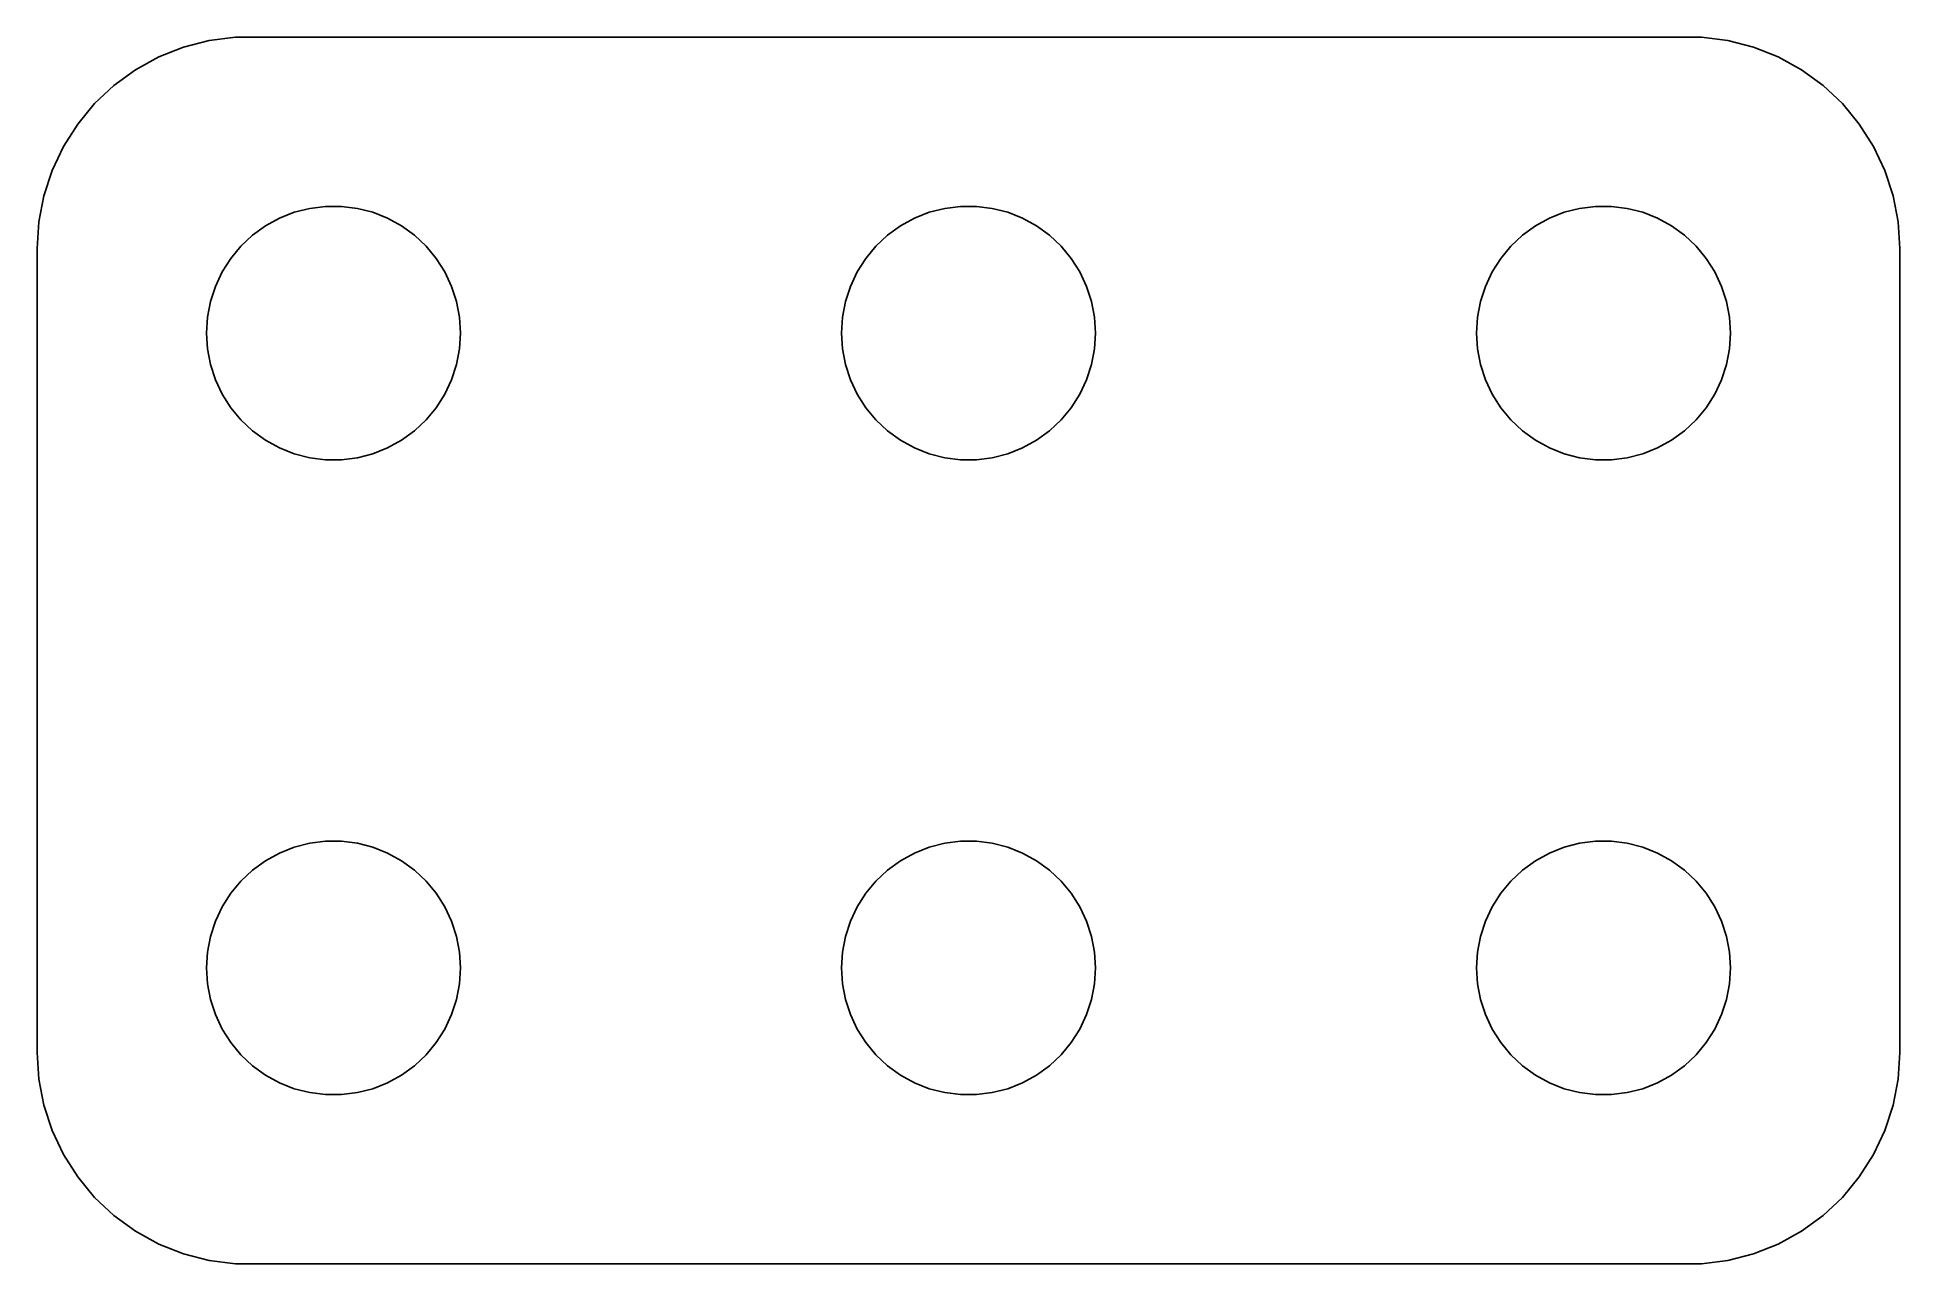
# Model space of a CAD drawing. Header units: metres. Extents: x -11 to 11, y -7.2 to 7.2.
import ezdxf

# ---------------------------------------------------------------- set-up
doc = ezdxf.new("R2010")
doc.units = ezdxf.units.M

msp = doc.modelspace()

# ---------------------------------------------------------------- linework, layer by layer
for p, q in [((-9.27254, 7.12764), (-9.56444, 7.01205)), ((-8.96844, 7.2057), (-9.27254, 7.12764)), ((-8.65697, 7.24506), (-8.96844, 7.2057)), ((8.65697, 7.24506), (-8.65697, 7.24506)), ((8.96844, 7.2057), (8.65697, 7.24506)), ((9.27254, 7.12764), (8.96844, 7.2057)), ((9.56444, 7.01205), (9.27254, 7.12764)), ((-9.83955, 6.86081), (-10.0936, 6.67627)), ((-9.56444, 7.01205), (-9.83955, 6.86081)), ((9.83955, 6.86081), (9.56444, 7.01205)), ((10.0936, 6.67627), (9.83955, 6.86081)), ((-10.0936, 6.67627), (-10.3224, 6.46136)), ((10.3224, 6.46136), (10.0936, 6.67627)), ((-10.3224, 6.46136), (-10.5225, 6.21945)), ((10.5225, 6.21945), (10.3224, 6.46136)), ((-10.5225, 6.21945), (-10.6908, 5.95438)), ((10.6908, 5.95438), (10.5225, 6.21945)), ((-10.6908, 5.95438), (-10.8244, 5.6703)), ((10.8244, 5.6703), (10.6908, 5.95438)), ((-10.8244, 5.6703), (-10.9214, 5.37172)), ((10.9214, 5.37172), (10.8244, 5.6703)), ((-10.9214, 5.37172), (-10.9803, 5.06332)), ((10.9803, 5.06332), (10.9214, 5.37172)), ((-10.9803, 5.06332), (-11, 4.75)), ((-8.30373, 5.01648), (-8.13866, 5.10724)), ((-8.13866, 5.10724), (-7.96352, 5.17657)), ((-7.96352, 5.17657), (-7.78107, 5.22342)), ((-7.78107, 5.22342), (-7.59418, 5.24704)), ((-7.59418, 5.24704), (-7.40581, 5.24704)), ((-7.40581, 5.24704), (-7.21892, 5.22342)), ((-7.21892, 5.22342), (-7.03647, 5.17657)), ((-7.03647, 5.17657), (-6.86133, 5.10724)), ((-6.86133, 5.10724), (-6.69626, 5.01648)), ((-0.803726, 5.01648), (-0.638657, 5.10724)), ((-0.638657, 5.10724), (-0.463516, 5.17657)), ((-0.463516, 5.17657), (-0.281067, 5.22342)), ((-0.281067, 5.22342), (-0.094177, 5.24704)), ((-0.094177, 5.24704), (0.094177, 5.24704)), ((0.094177, 5.24704), (0.281067, 5.22342)), ((0.281067, 5.22342), (0.463516, 5.17657)), ((0.463516, 5.17657), (0.638657, 5.10724)), ((0.638657, 5.10724), (0.803726, 5.01648)), ((6.69626, 5.01648), (6.86133, 5.10724)), ((6.86133, 5.10724), (7.03647, 5.17657)), ((7.03647, 5.17657), (7.21892, 5.22342)), ((7.21892, 5.22342), (7.40581, 5.24704)), ((7.40581, 5.24704), (7.59418, 5.24704)), ((7.59418, 5.24704), (7.78107, 5.22342)), ((7.78107, 5.22342), (7.96352, 5.17657)), ((7.96352, 5.17657), (8.13866, 5.10724)), ((8.13866, 5.10724), (8.30373, 5.01648)), ((11, 4.75), (10.9803, 5.06332)), ((-8.59344, 4.77681), (-8.45613, 4.90576)), ((-8.45613, 4.90576), (-8.30373, 5.01648)), ((-6.69626, 5.01648), (-6.54385, 4.90576)), ((-6.54385, 4.90576), (-6.40654, 4.77681)), ((-1.09344, 4.77681), (-0.956131, 4.90576)), ((-0.956131, 4.90576), (-0.803726, 5.01648)), ((0.803726, 5.01648), (0.956131, 4.90576)), ((0.956131, 4.90576), (1.09344, 4.77681)), ((6.40654, 4.77681), (6.54385, 4.90576)), ((6.54385, 4.90576), (6.69626, 5.01648)), ((8.30373, 5.01648), (8.45613, 4.90576)), ((8.45613, 4.90576), (8.59344, 4.77681)), ((-11, 4.75), (-11, -4.75)), ((-8.81445, 4.47263), (-8.71352, 4.63167)), ((-8.71352, 4.63167), (-8.59344, 4.77681)), ((-6.40654, 4.77681), (-6.28647, 4.63167)), ((-6.28647, 4.63167), (-6.18553, 4.47263)), ((-1.31445, 4.47263), (-1.21352, 4.63167)), ((-1.21352, 4.63167), (-1.09344, 4.77681)), ((1.09344, 4.77681), (1.21352, 4.63167)), ((1.21352, 4.63167), (1.31445, 4.47263)), ((6.18553, 4.47263), (6.28647, 4.63167)), ((6.28647, 4.63167), (6.40654, 4.77681)), ((8.59344, 4.77681), (8.71352, 4.63167)), ((8.71352, 4.63167), (8.81445, 4.47263)), ((11, -4.75), (11, 4.75)), ((-8.89465, 4.30219), (-8.81445, 4.47263)), ((-6.18553, 4.47263), (-6.10533, 4.30219)), ((-1.39465, 4.30219), (-1.31445, 4.47263)), ((1.31445, 4.47263), (1.39465, 4.30219)), ((6.10533, 4.30219), (6.18553, 4.47263)), ((8.81445, 4.47263), (8.89465, 4.30219)), ((-8.95287, 4.12303), (-8.89465, 4.30219)), ((-6.10533, 4.30219), (-6.04712, 4.12303)), ((-1.45287, 4.12303), (-1.39465, 4.30219)), ((1.39465, 4.30219), (1.45287, 4.12303)), ((6.04712, 4.12303), (6.10533, 4.30219)), ((8.89465, 4.30219), (8.95287, 4.12303)), ((-8.98816, 3.93799), (-8.95287, 4.12303)), ((-6.04712, 4.12303), (-6.01183, 3.93799)), ((-1.48816, 3.93799), (-1.45287, 4.12303)), ((1.45287, 4.12303), (1.48816, 3.93799)), ((6.01183, 3.93799), (6.04712, 4.12303)), ((8.95287, 4.12303), (8.98816, 3.93799)), ((-9, 3.75), (-8.98816, 3.93799)), ((-8.98816, 3.562), (-9, 3.75)), ((-6.01183, 3.93799), (-6, 3.75)), ((-6, 3.75), (-6.01183, 3.562)), ((-1.5, 3.75), (-1.48816, 3.93799)), ((-1.48816, 3.562), (-1.5, 3.75)), ((1.48816, 3.93799), (1.5, 3.75)), ((1.5, 3.75), (1.48816, 3.562)), ((6, 3.75), (6.01183, 3.93799)), ((6.01183, 3.562), (6, 3.75)), ((8.98816, 3.93799), (9, 3.75)), ((9, 3.75), (8.98816, 3.562)), ((-8.95287, 3.37695), (-8.98816, 3.562)), ((-6.01183, 3.562), (-6.04712, 3.37695)), ((-1.45287, 3.37695), (-1.48816, 3.562)), ((1.48816, 3.562), (1.45287, 3.37695)), ((6.04712, 3.37695), (6.01183, 3.562)), ((8.98816, 3.562), (8.95287, 3.37695)), ((-8.89465, 3.1978), (-8.95287, 3.37695)), ((-6.04712, 3.37695), (-6.10533, 3.1978)), ((-1.39465, 3.1978), (-1.45287, 3.37695)), ((1.45287, 3.37695), (1.39465, 3.1978)), ((6.10533, 3.1978), (6.04712, 3.37695)), ((8.95287, 3.37695), (8.89465, 3.1978)), ((-8.81445, 3.02736), (-8.89465, 3.1978)), ((-6.10533, 3.1978), (-6.18553, 3.02736)), ((-1.31445, 3.02736), (-1.39465, 3.1978)), ((1.39465, 3.1978), (1.31445, 3.02736)), ((6.18553, 3.02736), (6.10533, 3.1978)), ((8.89465, 3.1978), (8.81445, 3.02736)), ((-8.71352, 2.86832), (-8.81445, 3.02736)), ((-8.59344, 2.72318), (-8.71352, 2.86832)), ((-6.28647, 2.86832), (-6.40654, 2.72318)), ((-6.18553, 3.02736), (-6.28647, 2.86832)), ((-1.21352, 2.86832), (-1.31445, 3.02736)), ((-1.09344, 2.72318), (-1.21352, 2.86832)), ((1.21352, 2.86832), (1.09344, 2.72318)), ((1.31445, 3.02736), (1.21352, 2.86832)), ((6.28647, 2.86832), (6.18553, 3.02736)), ((6.40654, 2.72318), (6.28647, 2.86832)), ((8.71352, 2.86832), (8.59344, 2.72318)), ((8.81445, 3.02736), (8.71352, 2.86832)), ((-8.45613, 2.59422), (-8.59344, 2.72318)), ((-6.40654, 2.72318), (-6.54385, 2.59422)), ((-0.956131, 2.59422), (-1.09344, 2.72318)), ((1.09344, 2.72318), (0.956131, 2.59422)), ((6.54385, 2.59422), (6.40654, 2.72318)), ((8.59344, 2.72318), (8.45613, 2.59422)), ((-8.30373, 2.48351), (-8.45613, 2.59422)), ((-8.13866, 2.39275), (-8.30373, 2.48351)), ((-6.69626, 2.48351), (-6.86133, 2.39275)), ((-6.54385, 2.59422), (-6.69626, 2.48351)), ((-0.803726, 2.48351), (-0.956131, 2.59422)), ((-0.638657, 2.39275), (-0.803726, 2.48351)), ((0.803726, 2.48351), (0.638657, 2.39275)), ((0.956131, 2.59422), (0.803726, 2.48351)), ((6.69626, 2.48351), (6.54385, 2.59422)), ((6.86133, 2.39275), (6.69626, 2.48351)), ((8.30373, 2.48351), (8.13866, 2.39275)), ((8.45613, 2.59422), (8.30373, 2.48351)), ((-7.96352, 2.32341), (-8.13866, 2.39275)), ((-7.78107, 2.27657), (-7.96352, 2.32341)), ((-7.59418, 2.25294), (-7.78107, 2.27657)), ((-7.40581, 2.25294), (-7.59418, 2.25294)), ((-7.21892, 2.27657), (-7.40581, 2.25294)), ((-7.03647, 2.32341), (-7.21892, 2.27657)), ((-6.86133, 2.39275), (-7.03647, 2.32341)), ((-0.463516, 2.32341), (-0.638657, 2.39275)), ((-0.281067, 2.27657), (-0.463516, 2.32341)), ((-0.094177, 2.25294), (-0.281067, 2.27657)), ((0.094177, 2.25294), (-0.094177, 2.25294)), ((0.281067, 2.27657), (0.094177, 2.25294)), ((0.463516, 2.32341), (0.281067, 2.27657)), ((0.638657, 2.39275), (0.463516, 2.32341)), ((7.03647, 2.32341), (6.86133, 2.39275)), ((7.21892, 2.27657), (7.03647, 2.32341)), ((7.40581, 2.25294), (7.21892, 2.27657)), ((7.59418, 2.25294), (7.40581, 2.25294)), ((7.78107, 2.27657), (7.59418, 2.25294)), ((7.96352, 2.32341), (7.78107, 2.27657)), ((8.13866, 2.39275), (7.96352, 2.32341)), ((-8.30373, -2.48351), (-8.13866, -2.39275)), ((-8.13866, -2.39275), (-7.96352, -2.32341)), ((-7.96352, -2.32341), (-7.78107, -2.27657)), ((-7.78107, -2.27657), (-7.59418, -2.25294)), ((-7.59418, -2.25294), (-7.40581, -2.25294)), ((-7.40581, -2.25294), (-7.21892, -2.27657)), ((-7.21892, -2.27657), (-7.03647, -2.32341)), ((-7.03647, -2.32341), (-6.86133, -2.39275)), ((-6.86133, -2.39275), (-6.69626, -2.48351)), ((-0.803726, -2.48351), (-0.638657, -2.39275)), ((-0.638657, -2.39275), (-0.463516, -2.32341)), ((-0.463516, -2.32341), (-0.281067, -2.27657)), ((-0.281067, -2.27657), (-0.094177, -2.25294)), ((-0.094177, -2.25294), (0.094177, -2.25294)), ((0.094177, -2.25294), (0.281067, -2.27657)), ((0.281067, -2.27657), (0.463516, -2.32341)), ((0.463516, -2.32341), (0.638657, -2.39275)), ((0.638657, -2.39275), (0.803726, -2.48351)), ((6.69626, -2.48351), (6.86133, -2.39275)), ((6.86133, -2.39275), (7.03647, -2.32341)), ((7.03647, -2.32341), (7.21892, -2.27657)), ((7.21892, -2.27657), (7.40581, -2.25294)), ((7.40581, -2.25294), (7.59418, -2.25294)), ((7.59418, -2.25294), (7.78107, -2.27657)), ((7.78107, -2.27657), (7.96352, -2.32341)), ((7.96352, -2.32341), (8.13866, -2.39275)), ((8.13866, -2.39275), (8.30373, -2.48351)), ((-8.59344, -2.72318), (-8.45613, -2.59422)), ((-8.45613, -2.59422), (-8.30373, -2.48351)), ((-6.69626, -2.48351), (-6.54385, -2.59422)), ((-6.54385, -2.59422), (-6.40654, -2.72318)), ((-1.09344, -2.72318), (-0.956131, -2.59422)), ((-0.956131, -2.59422), (-0.803726, -2.48351)), ((0.803726, -2.48351), (0.956131, -2.59422)), ((0.956131, -2.59422), (1.09344, -2.72318)), ((6.40654, -2.72318), (6.54385, -2.59422)), ((6.54385, -2.59422), (6.69626, -2.48351)), ((8.30373, -2.48351), (8.45613, -2.59422)), ((8.45613, -2.59422), (8.59344, -2.72318)), ((-8.71352, -2.86832), (-8.59344, -2.72318)), ((-6.40654, -2.72318), (-6.28647, -2.86832)), ((-1.21352, -2.86832), (-1.09344, -2.72318)), ((1.09344, -2.72318), (1.21352, -2.86832)), ((6.28647, -2.86832), (6.40654, -2.72318)), ((8.59344, -2.72318), (8.71352, -2.86832)), ((-8.89465, -3.1978), (-8.81445, -3.02736)), ((-8.81445, -3.02736), (-8.71352, -2.86832)), ((-6.28647, -2.86832), (-6.18553, -3.02736)), ((-6.18553, -3.02736), (-6.10533, -3.1978)), ((-1.39465, -3.1978), (-1.31445, -3.02736)), ((-1.31445, -3.02736), (-1.21352, -2.86832)), ((1.21352, -2.86832), (1.31445, -3.02736)), ((1.31445, -3.02736), (1.39465, -3.1978)), ((6.10533, -3.1978), (6.18553, -3.02736)), ((6.18553, -3.02736), (6.28647, -2.86832)), ((8.71352, -2.86832), (8.81445, -3.02736)), ((8.81445, -3.02736), (8.89465, -3.1978)), ((-8.95287, -3.37695), (-8.89465, -3.1978)), ((-6.10533, -3.1978), (-6.04712, -3.37695)), ((-1.45287, -3.37695), (-1.39465, -3.1978)), ((1.39465, -3.1978), (1.45287, -3.37695)), ((6.04712, -3.37695), (6.10533, -3.1978)), ((8.89465, -3.1978), (8.95287, -3.37695)), ((-8.98816, -3.562), (-8.95287, -3.37695)), ((-6.04712, -3.37695), (-6.01183, -3.562)), ((-1.48816, -3.562), (-1.45287, -3.37695)), ((1.45287, -3.37695), (1.48816, -3.562)), ((6.01183, -3.562), (6.04712, -3.37695)), ((8.95287, -3.37695), (8.98816, -3.562)), ((-9, -3.75), (-8.98816, -3.562)), ((-6.01183, -3.562), (-6, -3.75)), ((-1.5, -3.75), (-1.48816, -3.562)), ((1.48816, -3.562), (1.5, -3.75)), ((6, -3.75), (6.01183, -3.562)), ((8.98816, -3.562), (9, -3.75)), ((-8.98816, -3.93799), (-9, -3.75)), ((-8.95287, -4.12303), (-8.98816, -3.93799)), ((-6.01183, -3.93799), (-6.04712, -4.12303)), ((-6, -3.75), (-6.01183, -3.93799)), ((-1.48816, -3.93799), (-1.5, -3.75)), ((-1.45287, -4.12303), (-1.48816, -3.93799)), ((1.48816, -3.93799), (1.45287, -4.12303)), ((1.5, -3.75), (1.48816, -3.93799)), ((6.01183, -3.93799), (6, -3.75)), ((6.04712, -4.12303), (6.01183, -3.93799)), ((8.98816, -3.93799), (8.95287, -4.12303)), ((9, -3.75), (8.98816, -3.93799)), ((-8.89465, -4.30219), (-8.95287, -4.12303)), ((-6.04712, -4.12303), (-6.10533, -4.30219)), ((-1.39465, -4.30219), (-1.45287, -4.12303)), ((1.45287, -4.12303), (1.39465, -4.30219)), ((6.10533, -4.30219), (6.04712, -4.12303)), ((8.95287, -4.12303), (8.89465, -4.30219)), ((-8.81445, -4.47263), (-8.89465, -4.30219)), ((-6.10533, -4.30219), (-6.18553, -4.47263)), ((-1.31445, -4.47263), (-1.39465, -4.30219)), ((1.39465, -4.30219), (1.31445, -4.47263)), ((6.18553, -4.47263), (6.10533, -4.30219)), ((8.89465, -4.30219), (8.81445, -4.47263)), ((-8.71352, -4.63167), (-8.81445, -4.47263)), ((-6.18553, -4.47263), (-6.28647, -4.63167)), ((-1.21352, -4.63167), (-1.31445, -4.47263)), ((1.31445, -4.47263), (1.21352, -4.63167)), ((6.28647, -4.63167), (6.18553, -4.47263)), ((8.81445, -4.47263), (8.71352, -4.63167)), ((-11, -4.75), (-10.9803, -5.06332)), ((-8.59344, -4.77681), (-8.71352, -4.63167)), ((-8.45613, -4.90576), (-8.59344, -4.77681)), ((-6.40654, -4.77681), (-6.54385, -4.90576)), ((-6.28647, -4.63167), (-6.40654, -4.77681)), ((-1.09344, -4.77681), (-1.21352, -4.63167)), ((-0.956131, -4.90576), (-1.09344, -4.77681)), ((1.09344, -4.77681), (0.956131, -4.90576)), ((1.21352, -4.63167), (1.09344, -4.77681)), ((6.40654, -4.77681), (6.28647, -4.63167)), ((6.54385, -4.90576), (6.40654, -4.77681)), ((8.59344, -4.77681), (8.45613, -4.90576)), ((8.71352, -4.63167), (8.59344, -4.77681)), ((10.9803, -5.06332), (11, -4.75)), ((-8.30373, -5.01648), (-8.45613, -4.90576)), ((-8.13866, -5.10724), (-8.30373, -5.01648)), ((-6.69626, -5.01648), (-6.86133, -5.10724)), ((-6.54385, -4.90576), (-6.69626, -5.01648)), ((-0.803726, -5.01648), (-0.956131, -4.90576)), ((-0.638657, -5.10724), (-0.803726, -5.01648)), ((0.803726, -5.01648), (0.638657, -5.10724)), ((0.956131, -4.90576), (0.803726, -5.01648)), ((6.69626, -5.01648), (6.54385, -4.90576)), ((6.86133, -5.10724), (6.69626, -5.01648)), ((8.30373, -5.01648), (8.13866, -5.10724)), ((8.45613, -4.90576), (8.30373, -5.01648)), ((-10.9803, -5.06332), (-10.9214, -5.37172)), ((-7.96352, -5.17657), (-8.13866, -5.10724)), ((-7.78107, -5.22342), (-7.96352, -5.17657)), ((-7.59418, -5.24704), (-7.78107, -5.22342)), ((-7.40581, -5.24704), (-7.59418, -5.24704)), ((-7.21892, -5.22342), (-7.40581, -5.24704)), ((-7.03647, -5.17657), (-7.21892, -5.22342)), ((-6.86133, -5.10724), (-7.03647, -5.17657)), ((-0.463516, -5.17657), (-0.638657, -5.10724)), ((-0.281067, -5.22342), (-0.463516, -5.17657)), ((-0.094177, -5.24704), (-0.281067, -5.22342)), ((0.094177, -5.24704), (-0.094177, -5.24704)), ((0.281067, -5.22342), (0.094177, -5.24704)), ((0.463516, -5.17657), (0.281067, -5.22342)), ((0.638657, -5.10724), (0.463516, -5.17657)), ((7.03647, -5.17657), (6.86133, -5.10724)), ((7.21892, -5.22342), (7.03647, -5.17657)), ((7.40581, -5.24704), (7.21892, -5.22342)), ((7.59418, -5.24704), (7.40581, -5.24704)), ((7.78107, -5.22342), (7.59418, -5.24704)), ((7.96352, -5.17657), (7.78107, -5.22342)), ((8.13866, -5.10724), (7.96352, -5.17657)), ((10.9214, -5.37172), (10.9803, -5.06332)), ((-10.9214, -5.37172), (-10.8244, -5.6703)), ((10.8244, -5.6703), (10.9214, -5.37172)), ((-10.8244, -5.6703), (-10.6908, -5.95438)), ((10.6908, -5.95438), (10.8244, -5.6703)), ((-10.6908, -5.95438), (-10.5225, -6.21945)), ((10.5225, -6.21945), (10.6908, -5.95438)), ((-10.5225, -6.21945), (-10.3224, -6.46136)), ((10.3224, -6.46136), (10.5225, -6.21945)), ((-10.3224, -6.46136), (-10.0936, -6.67627)), ((10.0936, -6.67627), (10.3224, -6.46136)), ((-10.0936, -6.67627), (-9.83955, -6.86081)), ((9.83955, -6.86081), (10.0936, -6.67627)), ((-9.83955, -6.86081), (-9.56444, -7.01205)), ((-9.56444, -7.01205), (-9.27254, -7.12764)), ((9.27254, -7.12764), (9.56444, -7.01205)), ((9.56444, -7.01205), (9.83955, -6.86081)), ((-9.27254, -7.12764), (-8.96844, -7.2057)), ((-8.96844, -7.2057), (-8.65697, -7.24506)), ((-8.65697, -7.24506), (8.65697, -7.24506)), ((8.65697, -7.24506), (8.96844, -7.2057)), ((8.96844, -7.2057), (9.27254, -7.12764))]:
    msp.add_line(p, q)

doc.saveas('drawing.dxf')
